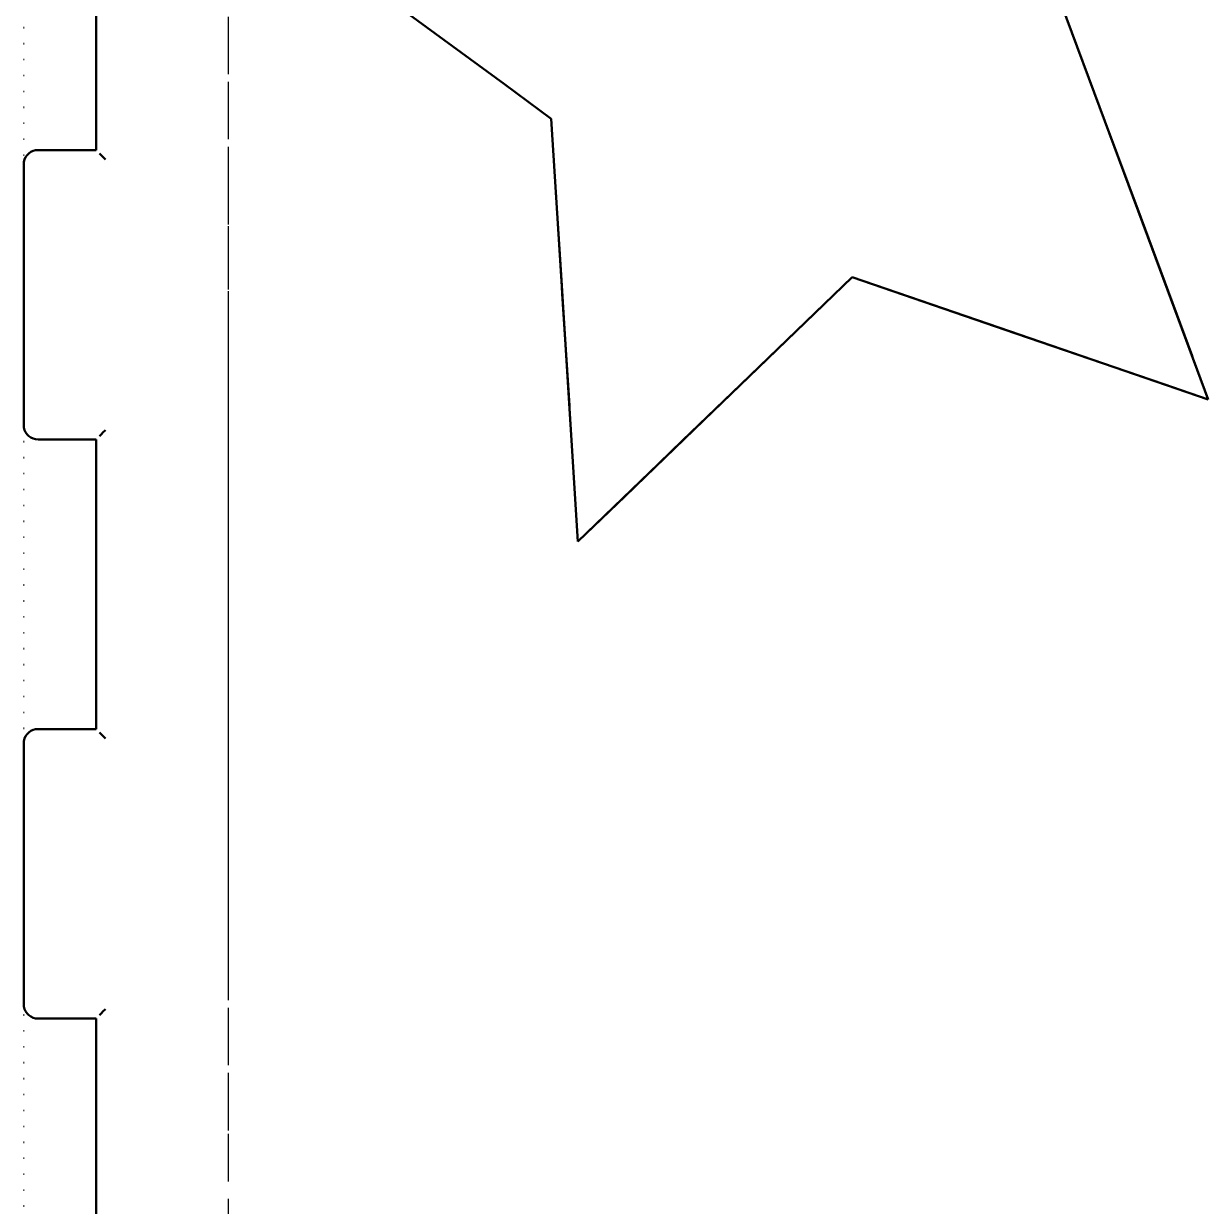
# Model space of a CAD drawing. Header units: millimetres. Extents: x 14 to 366, y 5 to 281.
# Drawn here: x 195.9 to 277.7, y 94.1 to 175.8 of the extents above; entities that cross this region are included whole.
import ezdxf

# ---------------------------------------------------------------- set-up
doc = ezdxf.new("R2010")
doc.units = ezdxf.units.MM
doc.linetypes.add('DOTTED', pattern=[1, 0, -1])
doc.linetypes.add('HIDDEN', pattern=[4.5, 3, -1.5])
for name, color, linetype, lineweight in [('HIDDEN', 8, 'HIDDEN', 25), ('REFERENCE', 8, 'DOTTED', 13), ('VISIBLE', 7, 'CONTINUOUS', 50)]:
    doc.layers.add(name, color=color, linetype=linetype, lineweight=lineweight)

msp = doc.modelspace()

# ---------------------------------------------------------------- linework, layer by layer
at = {"layer": 'HIDDEN'}
for p, q in [((210.015, 86.809), (210.015, 227.36)), ((210.015, 164.278), (210.015, 178.146)), ((220.501, 177.908), (232.323, 169.23)), ((267.562, 177.172), (273.055, 162.394)), ((200.634, 167.065), (200.87, 167.065)), ((200.87, 167.065), (200.87, 167.303)), ((201.104, 166.831), (201.227, 166.708)), ((201.227, 166.708), (201.37, 166.565)), ((201.37, 166.565), (201.528, 166.407)), ((210.015, 152.932), (210.015, 164.278)), ((210.015, 139.064), (210.015, 152.932)), ((276.607, 152.839), (277.724, 149.833)), ((274.641, 150.89), (277.724, 149.833)), ((201.104, 147.299), (201.227, 147.422)), ((201.227, 147.422), (201.37, 147.565)), ((201.37, 147.565), (201.528, 147.723)), ((200.634, 147.065), (200.87, 147.065)), ((200.87, 146.827), (200.87, 147.065)), ((210.015, 116.824), (210.015, 139.064)), ((201.104, 126.831), (201.227, 126.708)), ((201.227, 126.708), (201.37, 126.565)), ((201.37, 126.565), (201.528, 126.407)), ((210.015, 112.102), (210.015, 116.824)), ((210.015, 99.338), (210.015, 112.102)), ((201.104, 107.299), (201.227, 107.422)), ((201.227, 107.422), (201.37, 107.565)), ((201.37, 107.565), (201.528, 107.723)), ((200.634, 107.065), (200.87, 107.065)), ((200.87, 106.826), (200.87, 107.065)), ((210.015, 87.107), (210.015, 99.338))]:
    msp.add_line(p, q, dxfattribs=at)
at = {"layer": 'REFERENCE'}
msp.add_line((195.87, 72.065), (195.87, 242.065), dxfattribs=at)
at = {"layer": 'VISIBLE'}
for p, q in [((200.87, 167.065), (200.87, 187.065)), ((218.803, 179.154), (229.083, 171.608)), ((267.562, 177.172), (270.578, 169.057)), ((229.083, 171.608), (232.323, 169.23)), ((232.323, 169.23), (233.17, 155.808)), ((232.323, 169.23), (232.734, 162.711)), ((232.323, 169.23), (232.734, 162.711)), ((270.578, 169.057), (273.844, 160.272)), ((270.578, 169.057), (273.055, 162.394)), ((196.37, 166.931), (196.528, 167.005)), ((196.528, 167.005), (196.696, 167.05)), ((196.696, 167.05), (196.87, 167.065)), ((196.87, 167.065), (200.87, 167.065)), ((195.87, 166.065), (195.885, 166.239)), ((195.885, 166.239), (195.93, 166.407)), ((195.93, 166.407), (196.004, 166.565)), ((196.004, 166.565), (196.104, 166.708)), ((196.104, 166.708), (196.227, 166.831)), ((196.227, 166.831), (196.37, 166.931)), ((201.104, 166.831), (201.227, 166.708)), ((201.227, 166.708), (201.37, 166.565)), ((201.37, 166.565), (201.528, 166.407)), ((195.87, 148.065), (195.87, 166.065)), ((232.734, 162.711), (233.17, 155.808)), ((232.734, 162.711), (233.027, 158.075)), ((273.055, 162.394), (276.607, 152.839)), ((273.844, 160.272), (276.607, 152.839)), ((273.844, 160.272), (277.724, 149.833)), ((233.027, 158.075), (233.086, 157.142)), ((233.027, 158.075), (233.17, 155.808)), ((242.871, 148.405), (253.111, 158.275)), ((245.979, 151.401), (253.111, 158.275)), ((245.979, 151.401), (253.111, 158.275)), ((253.111, 158.275), (262.509, 155.051)), ((253.111, 158.275), (262.509, 155.051)), ((253.111, 158.275), (264.42, 154.396)), ((233.086, 157.142), (233.573, 149.424)), ((233.17, 155.808), (234.167, 140.017)), ((233.17, 155.808), (233.586, 149.213)), ((233.17, 155.808), (233.582, 149.278)), ((262.509, 155.051), (277.724, 149.833)), ((264.42, 154.396), (274.641, 150.89)), ((241.4, 146.988), (245.979, 151.401)), ((242.871, 148.405), (245.979, 151.401)), ((274.641, 150.89), (277.724, 149.833)), ((233.573, 149.424), (233.582, 149.278)), ((233.586, 149.213), (234.167, 140.017)), ((233.586, 149.213), (234.167, 140.017)), ((234.167, 140.017), (242.871, 148.405)), ((238.14, 143.846), (242.871, 148.405)), ((195.87, 148.065), (195.885, 147.892)), ((195.885, 147.892), (195.93, 147.723)), ((195.93, 147.723), (196.004, 147.565)), ((196.004, 147.565), (196.104, 147.422)), ((196.104, 147.422), (196.227, 147.299)), ((201.104, 147.299), (201.227, 147.422)), ((201.227, 147.422), (201.37, 147.565)), ((201.37, 147.565), (201.528, 147.723)), ((196.227, 147.299), (196.37, 147.199)), ((196.37, 147.199), (196.528, 147.126)), ((196.528, 147.126), (196.696, 147.08)), ((196.696, 147.08), (196.87, 147.065)), ((196.87, 147.065), (200.87, 147.065)), ((200.87, 127.065), (200.87, 147.065)), ((238.14, 143.846), (241.4, 146.988)), ((234.167, 140.017), (238.14, 143.846)), ((234.167, 140.017), (238.051, 143.761)), ((237.419, 143.151), (238.051, 143.76)), ((238.051, 143.761), (238.14, 143.846)), ((234.167, 140.017), (237.419, 143.151)), ((234.167, 140.017), (237.419, 143.151)), ((196.227, 126.831), (196.37, 126.931)), ((196.37, 126.931), (196.528, 127.005)), ((196.528, 127.005), (196.696, 127.05)), ((196.696, 127.05), (196.87, 127.065)), ((196.87, 127.065), (200.87, 127.065)), ((195.87, 126.065), (195.885, 126.239)), ((195.87, 108.065), (195.87, 126.065)), ((195.885, 126.239), (195.93, 126.407)), ((195.93, 126.407), (196.004, 126.565)), ((196.004, 126.565), (196.104, 126.708)), ((196.104, 126.708), (196.227, 126.831)), ((201.104, 126.831), (201.227, 126.708)), ((201.227, 126.708), (201.37, 126.565)), ((201.37, 126.565), (201.528, 126.407)), ((195.87, 108.065), (195.885, 107.892)), ((195.885, 107.892), (195.93, 107.723)), ((195.93, 107.723), (196.004, 107.565)), ((196.004, 107.565), (196.104, 107.422)), ((196.104, 107.422), (196.227, 107.299)), ((196.227, 107.299), (196.37, 107.199)), ((201.104, 107.299), (201.227, 107.422)), ((201.227, 107.422), (201.37, 107.565)), ((201.37, 107.565), (201.528, 107.723)), ((196.37, 107.199), (196.528, 107.126)), ((196.528, 107.126), (196.696, 107.08)), ((196.696, 107.08), (196.87, 107.065)), ((196.87, 107.065), (200.87, 107.065)), ((200.87, 78.065), (200.87, 107.065))]:
    msp.add_line(p, q, dxfattribs=at)

doc.saveas('drawing.dxf')
